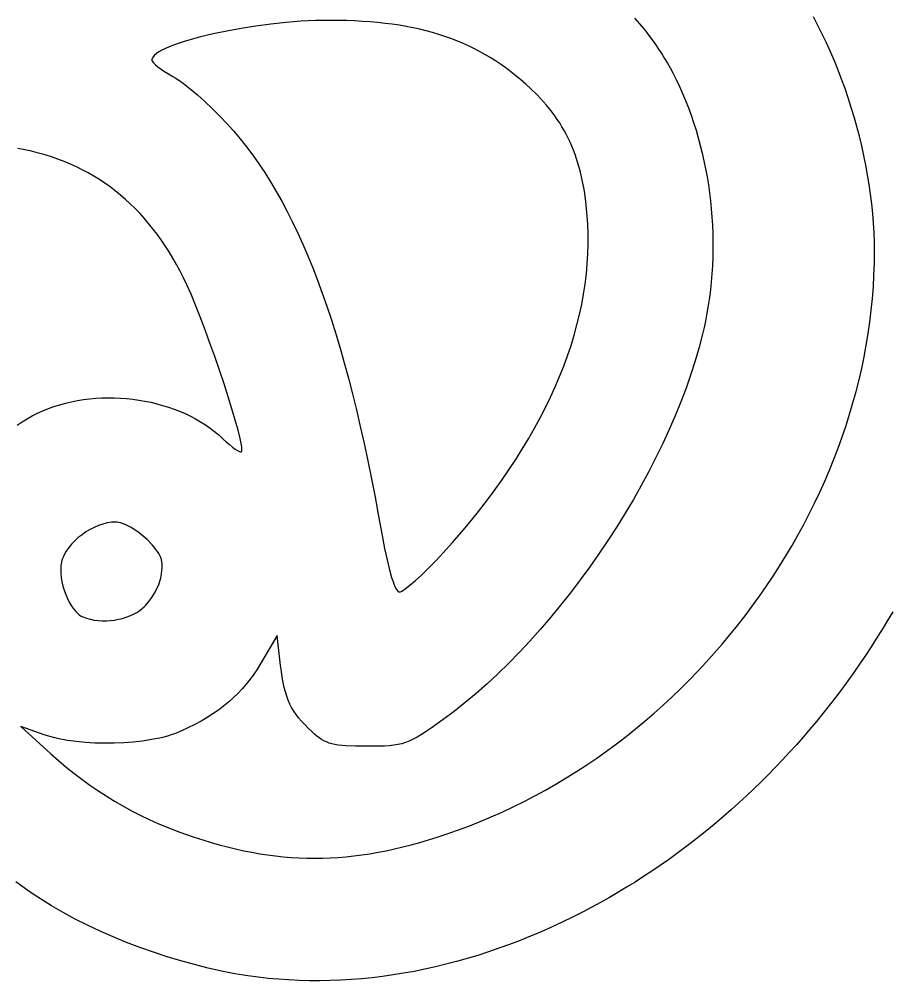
# Model space of a CAD drawing. Extents: x 27 to 7227, y -6929 to 395.
# Drawn here: x 966 to 2152, y -5339 to -4029 of the extents above; entities that cross this region are included whole.
import ezdxf

# ---------------------------------------------------------------- set-up
doc = ezdxf.new("R2010")
doc.units = 0

msp = doc.modelspace()

# ---------------------------------------------------------------- linework, layer by layer
at = {"layer": 'Layer 1'}
for p, q in [((1329.264201, -4033.841907), (1308.724328, -4036.03344)), ((1339.484727, -4032.963206), (1329.264201, -4033.841907)), ((1349.627354, -4032.239873), (1339.484727, -4032.963206)), ((1359.658363, -4031.679902), (1349.627354, -4032.239873)), ((1369.544036, -4031.291287), (1359.658363, -4031.679902)), ((1379.250655, -4031.082022), (1369.544036, -4031.291287)), ((1388.7445, -4031.0601), (1379.250655, -4031.082022)), ((1400.293818, -4031.139528), (1388.7445, -4031.0601)), ((1411.580359, -4031.379265), (1400.293818, -4031.139528)), ((1422.6111, -4031.781492), (1411.580359, -4031.379265)), ((1433.393018, -4032.348389), (1422.6111, -4031.781492)), ((1443.933089, -4033.082136), (1433.393018, -4032.348389)), ((1454.238288, -4033.984913), (1443.933089, -4033.082136)), ((1464.315594, -4035.058899), (1454.238288, -4033.984913)), ((1804.018295, -4027.834563), (1814.082887, -4039.51099)), ((2053.882319, -4037.993266), (2047.784568, -4026.395427)), ((1248.741884, -4045.505536), (1230.192625, -4049.415569)), ((1268.19342, -4041.929204), (1248.741884, -4045.505536)), ((1288.277485, -4038.750522), (1268.19342, -4041.929204)), ((1308.724328, -4036.03344), (1288.277485, -4038.750522)), ((1474.171981, -4036.306277), (1464.315594, -4035.058899)), ((1483.814427, -4037.729224), (1474.171981, -4036.306277)), ((1493.249908, -4039.329922), (1483.814427, -4037.729224)), ((1502.4854, -4041.110551), (1493.249908, -4039.329922)), ((1511.527879, -4043.073291), (1502.4854, -4041.110551)), ((1520.384322, -4045.220322), (1511.527879, -4043.073291)), ((1529.061706, -4047.553824), (1520.384322, -4045.220322)), ((1537.567006, -4050.075978), (1529.061706, -4047.553824)), ((1814.082887, -4039.51099), (1818.921115, -4045.469281)), ((1818.921115, -4045.469281), (1823.627155, -4051.506146)), ((2059.782407, -4049.785274), (2053.882319, -4037.993266)), ((1189.537175, -4060.230921), (1182.656011, -4062.508374)), ((1196.879939, -4057.980937), (1189.537175, -4060.230921)), ((1212.815394, -4053.595352), (1196.879939, -4057.980937)), ((1230.192625, -4049.415569), (1212.815394, -4053.595352)), ((1545.9072, -4052.788962), (1537.567006, -4050.075978)), ((1554.089263, -4055.694959), (1545.9072, -4052.788962)), ((1562.120172, -4058.796147), (1554.089263, -4055.694959)), ((1570.006904, -4062.094707), (1562.120172, -4058.796147)), ((1823.627155, -4051.506146), (1828.1989, -4057.620478)), ((1828.1989, -4057.620478), (1832.634241, -4063.811167)), ((2065.480471, -4061.759098), (2059.782407, -4049.785274)), ((1156.354351, -4074.027899), (1152.950881, -4076.3023)), ((1160.421733, -4071.733005), (1156.354351, -4074.027899)), ((1165.119309, -4069.425612), (1160.421733, -4071.733005)), ((1170.413359, -4067.113713), (1165.119309, -4069.425612)), ((1176.270167, -4064.805303), (1170.413359, -4067.113713)), ((1182.656011, -4062.508374), (1176.270167, -4064.805303)), ((1577.756434, -4065.59282), (1570.006904, -4062.094707)), ((1585.375739, -4069.292664), (1577.756434, -4065.59282)), ((1592.871795, -4073.196421), (1585.375739, -4069.292664)), ((1600.25158, -4077.30627), (1592.871795, -4073.196421)), ((1832.634241, -4063.811167), (1836.931072, -4070.077105)), ((1836.931072, -4070.077105), (1841.087284, -4076.417184)), ((2070.972152, -4073.902384), (2065.480471, -4061.759098)), ((2076.25309, -4086.202779), (2070.972152, -4073.902384)), ((1146.753861, -4083.985912), (1146.6505, -4085.0351)), ((1146.6505, -4085.0351), (1146.797003, -4085.842803)), ((1147.061133, -4082.922608), (1146.753861, -4083.985912)), ((1146.797003, -4085.842803), (1147.227209, -4086.77143)), ((1147.568102, -4081.846187), (1147.061133, -4082.922608)), ((1147.227209, -4086.77143), (1148.882922, -4088.954248)), ((1148.270553, -4080.757648), (1147.568102, -4081.846187)), ((1150.245042, -4078.548214), (1148.270553, -4080.757648)), ((1152.950881, -4076.3023), (1150.245042, -4078.548214)), ((1607.522069, -4081.624392), (1600.25158, -4077.30627)), ((1614.690238, -4086.152967), (1607.522069, -4081.624392)), ((1621.763065, -4090.894175), (1614.690238, -4086.152967)), ((1841.087284, -4076.417184), (1845.10077, -4082.830297)), ((1845.10077, -4082.830297), (1848.969423, -4089.315334)), ((2081.318924, -4098.647929), (2076.25309, -4086.202779)), ((1148.882922, -4088.954248), (1151.506018, -4091.509137)), ((1151.506018, -4091.509137), (1154.984875, -4094.361681)), ((1154.984875, -4094.361681), (1159.207873, -4097.437466)), ((1159.207873, -4097.437466), (1164.063391, -4100.662074)), ((1628.747525, -4095.850195), (1621.763065, -4090.894175)), ((1635.650595, -4101.023209), (1628.747525, -4095.850195)), ((1848.969423, -4089.315334), (1852.691136, -4095.871188)), ((1852.691136, -4095.871188), (1856.2638, -4102.49675)), ((2086.165293, -4111.225481), (2081.318924, -4098.647929)), ((1164.063391, -4100.662074), (1169.439807, -4103.961091)), ((1169.439807, -4103.961091), (1175.2255, -4107.2601)), ((1175.2255, -4107.2601), (1178.400306, -4109.124521)), ((1178.400306, -4109.124521), (1181.94602, -4111.422634)), ((1181.94602, -4111.422634), (1189.996691, -4117.19437)), ((1642.479251, -4106.415396), (1635.650595, -4101.023209)), ((1649.240469, -4112.028937), (1642.479251, -4106.415396)), ((1655.941227, -4117.866012), (1649.240469, -4112.028937)), ((1856.2638, -4102.49675), (1860.926137, -4111.669083)), ((1860.926137, -4111.669083), (1865.387468, -4121.022947)), ((2090.787839, -4123.923081), (2086.165293, -4111.225481)), ((1189.996691, -4117.19437), (1199.070554, -4124.324159)), ((1199.070554, -4124.324159), (1208.86065, -4132.560856)), ((1662.5885, -4123.9288), (1655.941227, -4117.866012)), ((1671.78135, -4132.920887), (1662.5885, -4123.9288)), ((1865.387468, -4121.022947), (1869.646778, -4130.549186)), ((2095.1822, -4136.728375), (2090.787839, -4123.923081)), ((1208.86065, -4132.560856), (1219.060021, -4141.653315)), ((1680.320751, -4142.064127), (1671.78135, -4132.920887)), ((1869.646778, -4130.549186), (1873.703048, -4140.238642)), ((2099.344017, -4149.62901), (2095.1822, -4136.728375)), ((1219.060021, -4141.653315), (1229.361709, -4151.35039)), ((1229.361709, -4151.35039), (1239.458755, -4161.400933)), ((1684.350495, -4146.704784), (1680.320751, -4142.064127)), ((1688.222982, -4151.398054), (1684.350495, -4146.704784)), ((1691.940245, -4156.148878), (1688.222982, -4151.398054)), ((1873.703048, -4140.238642), (1877.55526, -4150.082158)), ((1877.55526, -4150.082158), (1881.202398, -4160.070579)), ((2103.268929, -4162.612632), (2099.344017, -4149.62901)), ((1239.458755, -4161.400933), (1249.0442, -4171.5538)), ((1695.50432, -4160.962198), (1691.940245, -4156.148878)), ((1698.917242, -4165.842957), (1695.50432, -4160.962198)), ((1702.181045, -4170.796094), (1698.917242, -4165.842957)), ((1881.202398, -4160.070579), (1884.643444, -4170.194748)), ((2106.952576, -4175.666888), (2103.268929, -4162.612632)), ((1249.0442, -4171.5538), (1258.097761, -4181.712938)), ((1705.297763, -4175.826553), (1702.181045, -4170.796094)), ((1708.269433, -4180.939274), (1705.297763, -4175.826553)), ((1884.643444, -4170.194748), (1887.877381, -4180.445508)), ((2110.390598, -4188.779424), (2106.952576, -4175.666888)), ((1258.097761, -4181.712938), (1266.955111, -4192.253588)), ((1711.098087, -4186.139198), (1708.269433, -4180.939274)), ((1713.785763, -4191.431269), (1711.098087, -4186.139198)), ((1716.334493, -4196.820426), (1713.785763, -4191.431269)), ((1887.877381, -4180.445508), (1890.903191, -4190.813702)), ((1890.903191, -4190.813702), (1893.719857, -4201.290173)), ((2113.578634, -4201.937886), (2110.390598, -4188.779424)), ((1266.955111, -4192.253588), (1275.620032, -4203.185197)), ((1275.620032, -4203.185197), (1284.0963, -4214.517212)), ((1718.746312, -4202.311612), (1716.334493, -4196.820426)), ((1721.023257, -4207.909769), (1718.746312, -4202.311612)), ((1893.719857, -4201.290173), (1896.326361, -4211.865766)), ((2116.512326, -4215.129922), (2113.578634, -4201.937886)), ((973.6135, -4207.27305), (964.089788, -4205.379662)), ((982.980559, -4209.39625), (973.6135, -4207.27305)), ((992.180907, -4211.747927), (982.980559, -4209.39625)), ((1001.215271, -4214.32866), (992.180907, -4211.747927)), ((1010.084379, -4217.139032), (1001.215271, -4214.32866)), ((1018.788957, -4220.179625), (1010.084379, -4217.139032)), ((1284.0963, -4214.517212), (1292.387697, -4226.259081)), ((1723.16736, -4213.619837), (1721.023257, -4207.909769)), ((1725.180658, -4219.446758), (1723.16736, -4213.619837)), ((1896.326361, -4211.865766), (1898.721687, -4222.531323)), ((2119.187311, -4228.343176), (2116.512326, -4215.129922)), ((1027.329732, -4223.451018), (1018.788957, -4220.179625)), ((1035.707431, -4226.953794), (1027.329732, -4223.451018)), ((1043.922781, -4230.688534), (1035.707431, -4226.953794)), ((1051.976509, -4234.65582), (1043.922781, -4230.688534)), ((1292.387697, -4226.259081), (1300.497999, -4238.420251)), ((1727.065185, -4225.395475), (1725.180658, -4219.446758)), ((1728.822975, -4231.470928), (1727.065185, -4225.395475)), ((1898.721687, -4222.531323), (1900.904816, -4233.277688)), ((2121.599231, -4241.565297), (2119.187311, -4228.343176)), ((1059.869342, -4238.856232), (1051.976509, -4234.65582)), ((1067.602007, -4243.290353), (1059.869342, -4238.856232)), ((1075.17523, -4247.958763), (1067.602007, -4243.290353)), ((1300.497999, -4238.420251), (1308.430988, -4251.01017)), ((1730.456063, -4237.678058), (1728.822975, -4231.470928)), ((1733.356273, -4250.50712), (1730.456063, -4237.678058)), ((1900.904816, -4233.277688), (1902.874731, -4244.095704)), ((1902.874731, -4244.095704), (1904.630415, -4254.976214)), ((2123.743725, -4254.78393), (2121.599231, -4241.565297)), ((1082.58974, -4252.862044), (1075.17523, -4247.958763)), ((1089.846261, -4258.000777), (1082.58974, -4252.862044)), ((1308.430988, -4251.01017), (1316.190441, -4264.038284)), ((1735.782094, -4263.922193), (1733.356273, -4250.50712)), ((1904.630415, -4254.976214), (1906.17085, -4265.910062)), ((2125.616433, -4267.986721), (2123.743725, -4254.78393)), ((1096.945522, -4263.375543), (1089.846261, -4258.000777)), ((1103.88825, -4268.986925), (1096.945522, -4263.375543)), ((1110.675171, -4274.835503), (1103.88825, -4268.986925)), ((1316.190441, -4264.038284), (1323.780137, -4277.514042)), ((1737.749804, -4277.962809), (1735.782094, -4263.922193)), ((1906.17085, -4265.910062), (1907.495019, -4276.888092)), ((2127.212994, -4281.161317), (2125.616433, -4267.986721)), ((1117.307012, -4280.921858), (1110.675171, -4274.835503)), ((1123.784501, -4287.246573), (1117.307012, -4280.921858)), ((1323.780137, -4277.514042), (1331.203856, -4291.44689)), ((1739.27568, -4292.6685), (1737.749804, -4277.962809)), ((1907.495019, -4276.888092), (1908.601905, -4287.901146)), ((2128.529049, -4294.295365), (2127.212994, -4281.161317)), ((1130.108363, -4293.810228), (1123.784501, -4287.246573)), ((1136.279327, -4300.613404), (1130.108363, -4293.810228)), ((1331.203856, -4291.44689), (1338.465378, -4305.846275)), ((1740.376, -4308.0788), (1739.27568, -4292.6685)), ((1908.601905, -4287.901146), (1909.49049, -4298.940067)), ((2129.560237, -4307.376511), (2128.529049, -4294.295365)), ((1142.298119, -4307.656684), (1136.279327, -4300.613404)), ((1148.165465, -4314.940648), (1142.298119, -4307.656684)), ((1338.465378, -4305.846275), (1345.568479, -4320.721646)), ((1740.897097, -4321.649697), (1740.376, -4308.0788)), ((1909.49049, -4298.940067), (1910.159757, -4309.9957)), ((1910.159757, -4309.9957), (1910.608688, -4321.058888)), ((2130.302199, -4320.392401), (2129.560237, -4307.376511)), ((1153.882094, -4322.465878), (1148.165465, -4314.940648)), ((1159.448731, -4330.232955), (1153.882094, -4322.465878)), ((1345.568479, -4320.721646), (1352.516941, -4336.082449)), ((1740.973168, -4335.273928), (1740.897097, -4321.649697)), ((1910.608688, -4321.058888), (1910.836266, -4332.120473)), ((2130.750573, -4333.330682), (2130.302199, -4320.392401)), ((1164.866104, -4338.242461), (1159.448731, -4330.232955)), ((1352.516941, -4336.082449), (1359.314541, -4351.938131)), ((1740.605667, -4348.949023), (1740.973168, -4335.273928)), ((1910.836266, -4332.120473), (1910.841474, -4343.1713)), ((2130.901, -4346.179), (2130.750573, -4333.330682)), ((1170.13494, -4346.494976), (1164.866104, -4338.242461)), ((1175.255965, -4354.991083), (1170.13494, -4346.494976)), ((1739.796047, -4362.672511), (1740.605667, -4348.949023)), ((1910.841474, -4343.1713), (1910.623294, -4354.202211)), ((2130.754572, -4362.17655), (2130.901, -4346.179)), ((1180.229907, -4363.731363), (1175.255965, -4354.991083)), ((1359.314541, -4351.938131), (1365.96506, -4368.298141)), ((1910.623294, -4354.202211), (1910.180708, -4365.20405)), ((2130.243432, -4378.167725), (2130.754572, -4362.17655)), ((1185.057492, -4372.716396), (1180.229907, -4363.731363)), ((1189.739447, -4381.946765), (1185.057492, -4372.716396)), ((1365.96506, -4368.298141), (1372.472275, -4385.171925)), ((1738.545761, -4376.441922), (1739.796047, -4362.672511)), ((1910.180708, -4365.20405), (1909.5127, -4376.167661)), ((1194.2765, -4391.42305), (1189.739447, -4381.946765)), ((1372.472275, -4385.171925), (1378.839966, -4402.568931)), ((1736.856262, -4390.254785), (1738.545761, -4376.441922)), ((1908.618252, -4387.083886), (1907.496346, -4397.943569)), ((1909.5127, -4376.167661), (1908.618252, -4387.083886)), ((2129.371448, -4394.147309), (2130.243432, -4378.167725)), ((1200.024009, -4404.236368), (1194.2765, -4391.42305)), ((1734.729003, -4404.108631), (1736.856262, -4390.254785)), ((1907.496346, -4397.943569), (1906.145965, -4408.737554)), ((2128.142491, -4410.11009), (2129.371448, -4394.147309)), ((1206.174984, -4418.920503), (1200.024009, -4404.236368)), ((1378.839966, -4402.568931), (1385.071913, -4420.498605)), ((1732.165438, -4418.000987), (1734.729003, -4404.108631)), ((1906.145965, -4408.737554), (1904.566092, -4419.456683)), ((2126.560431, -4426.050853), (2128.142491, -4410.11009)), ((1212.61199, -4435.113849), (1206.174984, -4418.920503)), ((1385.071913, -4420.498605), (1391.171893, -4438.970396)), ((1729.167019, -4431.929385), (1732.165438, -4418.000987)), ((1904.566092, -4419.456683), (1902.75571, -4430.091801)), ((2124.629136, -4441.964384), (2126.560431, -4426.050853)), ((1219.217592, -4452.4548), (1212.61199, -4435.113849)), ((1391.171893, -4438.970396), (1397.143686, -4457.993751)), ((1725.735199, -4445.891354), (1729.167019, -4431.929385)), ((1900.7138, -4440.63375), (1898.83995, -4449.488944)), ((1902.75571, -4430.091801), (1900.7138, -4440.63375)), ((1225.874355, -4470.581751), (1219.217592, -4452.4548)), ((1721.871433, -4459.884422), (1725.735199, -4445.891354)), ((1898.83995, -4449.488944), (1896.792092, -4458.41568)), ((2122.352476, -4457.845468), (2124.629136, -4441.964384)), ((1397.143686, -4457.993751), (1402.991072, -4477.578117)), ((1717.577172, -4473.90612), (1721.871433, -4459.884422)), ((1896.792092, -4458.41568), (1892.185251, -4476.467648)), ((2119.734322, -4473.688893), (2122.352476, -4457.845468)), ((1232.464845, -4489.133097), (1225.874355, -4470.581751)), ((1402.991072, -4477.578117), (1408.717829, -4497.732941)), ((1712.85387, -4487.953978), (1717.577172, -4473.90612)), ((1892.185251, -4476.467648), (1886.915078, -4494.757388)), ((2116.778543, -4489.489443), (2119.734322, -4473.688893)), ((1238.871625, -4507.747232), (1232.464845, -4489.133097)), ((1707.70298, -4502.025524), (1712.85387, -4487.953978)), ((2113.489009, -4505.241904), (2116.778543, -4489.489443)), ((1408.717829, -4497.732941), (1414.327736, -4518.467671)), ((1702.125956, -4516.118288), (1707.70298, -4502.025524)), ((1886.915078, -4494.757388), (1881.003374, -4513.252635)), ((2109.869588, -4520.941063), (2113.489009, -4505.241904)), ((1244.977263, -4526.06255), (1238.871625, -4507.747232)), ((1414.327736, -4518.467671), (1419.824572, -4539.791753)), ((1696.12425, -4530.2298), (1702.125956, -4516.118288)), ((1881.003374, -4513.252635), (1874.471941, -4531.921124)), ((1250.664321, -4543.717446), (1244.977263, -4526.06255)), ((1689.699315, -4544.357589), (1696.12425, -4530.2298)), ((1874.471941, -4531.921124), (1867.342578, -4550.73059)), ((2105.924152, -4536.581706), (2109.869588, -4520.941063)), ((1061.881234, -4546.613056), (1070.225421, -4545.864482)), ((1070.225421, -4545.864482), (1078.607543, -4545.393944)), ((1078.607543, -4545.393944), (1087.01321, -4545.199261)), ((1087.01321, -4545.199261), (1095.428033, -4545.278253)), ((1095.428033, -4545.278253), (1103.837625, -4545.628741)), ((1103.837625, -4545.628741), (1112.227597, -4546.248544)), ((1255.815366, -4560.350316), (1250.664321, -4543.717446)), ((1419.824572, -4539.791753), (1425.212116, -4561.714636)), ((1682.852605, -4558.499186), (1689.699315, -4544.357589)), ((2101.65657, -4552.158618), (2105.924152, -4536.581706)), ((1005.742724, -4559.821206), (1013.418491, -4557.065338)), ((1013.418491, -4557.065338), (1021.232912, -4554.602767)), ((1021.232912, -4554.602767), (1029.1716, -4552.431312)), ((1029.1716, -4552.431312), (1037.220164, -4550.548794)), ((1037.220164, -4550.548794), (1045.364217, -4548.953032)), ((1045.364217, -4548.953032), (1053.58937, -4547.641846)), ((1053.58937, -4547.641846), (1061.881234, -4546.613056)), ((1112.227597, -4546.248544), (1120.58356, -4547.135482)), ((1120.58356, -4547.135482), (1128.891125, -4548.287375)), ((1128.891125, -4548.287375), (1137.135904, -4549.702043)), ((1137.135904, -4549.702043), (1145.303509, -4551.377305)), ((1145.303509, -4551.377305), (1153.37955, -4553.310982)), ((1153.37955, -4553.310982), (1161.349639, -4555.500894)), ((1161.349639, -4555.500894), (1169.199387, -4557.944859)), ((1169.199387, -4557.944859), (1176.914406, -4560.640699)), ((1675.585573, -4572.652118), (1682.852605, -4558.499186)), ((1867.342578, -4550.73059), (1859.637087, -4569.648767)), ((2097.07071, -4567.666585), (2101.65657, -4552.158618)), ((976.876533, -4573.764505), (983.867529, -4569.853645)), ((983.867529, -4569.853645), (990.984392, -4566.219505)), ((990.984392, -4566.219505), (998.22, -4562.87255)), ((998.22, -4562.87255), (1005.742724, -4559.821206)), ((1176.914406, -4560.640699), (1184.480308, -4563.586233)), ((1184.480308, -4563.586233), (1191.882703, -4566.779281)), ((1191.882703, -4566.779281), (1199.107203, -4570.217663)), ((1199.107203, -4570.217663), (1206.13942, -4573.899198)), ((1260.312963, -4575.599552), (1255.815366, -4560.350316)), ((1425.212116, -4561.714636), (1430.494148, -4584.245767)), ((1859.637087, -4569.648767), (1851.377269, -4588.643391)), ((2092.170444, -4583.100393), (2097.07071, -4567.666585)), ((963.300624, -4582.37453), (970.018524, -4577.941622)), ((970.018524, -4577.941622), (976.876533, -4573.764505)), ((1206.13942, -4573.899198), (1212.964964, -4577.821707)), ((1212.964964, -4577.821707), (1219.569447, -4581.983009)), ((1219.569447, -4581.983009), (1225.938481, -4586.380925)), ((1264.039677, -4589.10355), (1260.312963, -4575.599552)), ((1430.494148, -4584.245767), (1435.674447, -4607.394592)), ((1667.899672, -4586.813917), (1675.585573, -4572.652118)), ((2086.959641, -4598.454828), (2092.170444, -4583.100393)), ((1225.938481, -4586.380925), (1232.057677, -4591.013274)), ((1232.057677, -4591.013274), (1237.912646, -4595.877875)), ((1237.912646, -4595.877875), (1243.489, -4600.97255)), ((1266.878072, -4600.500704), (1264.039677, -4589.10355)), ((1659.796354, -4600.982111), (1667.899672, -4586.813917)), ((1851.377269, -4588.643391), (1842.584924, -4607.682195)), ((1243.489, -4600.97255), (1247.933676, -4605.238944)), ((1247.933676, -4605.238944), (1252.257436, -4609.058864)), ((1252.257436, -4609.058864), (1256.339356, -4612.357893)), ((1268.710714, -4609.429409), (1266.878072, -4600.500704)), ((1269.21318, -4612.855092), (1268.710714, -4609.429409)), ((1435.674447, -4607.394592), (1440.75679, -4631.17056)), ((1651.277074, -4615.154231), (1659.796354, -4600.982111)), ((1842.584924, -4607.682195), (1833.281854, -4626.732916)), ((2081.44217, -4613.724676), (2086.959641, -4598.454828)), ((1256.339356, -4612.357893), (1260.058513, -4615.061612)), ((1260.058513, -4615.061612), (1263.293979, -4617.095606)), ((1263.293979, -4617.095606), (1265.924833, -4618.385455)), ((1265.924833, -4618.385455), (1266.97574, -4618.72807)), ((1266.97574, -4618.72807), (1267.830148, -4618.856742)), ((1267.830148, -4618.856742), (1268.47294, -4618.76217)), ((1268.47294, -4618.76217), (1268.889, -4618.43505)), ((1268.889, -4618.43505), (1269.144523, -4618.027296)), ((1269.144523, -4618.027296), (1269.317002, -4617.403113)), ((1269.420169, -4615.52806), (1269.21318, -4612.855092)), ((1269.317002, -4617.403113), (1269.420169, -4615.52806)), ((1642.343284, -4629.327805), (1651.277074, -4615.154231)), ((2075.621901, -4628.904723), (2081.44217, -4613.724676)), ((1440.75679, -4631.17056), (1445.744958, -4655.583117)), ((1632.996438, -4643.500362), (1642.343284, -4629.327805)), ((1833.281854, -4626.732916), (1823.48986, -4645.763288)), ((2069.502703, -4643.989755), (2075.621901, -4628.904723)), ((1623.237987, -4657.669434), (1632.996438, -4643.500362)), ((1823.48986, -4645.763288), (1813.230741, -4664.741045)), ((2063.088448, -4658.974558), (2069.502703, -4643.989755)), ((1445.744958, -4655.583117), (1450.64273, -4680.641711)), ((1613.069387, -4671.832549), (1623.237987, -4657.669434)), ((2056.383003, -4673.853917), (2063.088448, -4658.974558)), ((1602.492089, -4685.987237), (1613.069387, -4671.832549)), ((1813.230741, -4664.741045), (1802.5263, -4683.633922)), ((2049.390239, -4688.622619), (2056.383003, -4673.853917)), ((1450.64273, -4680.641711), (1455.453884, -4706.35579)), ((1591.507547, -4700.131027), (1602.492089, -4685.987237)), ((1802.5263, -4683.633922), (1791.398338, -4702.409655)), ((2042.114026, -4703.275449), (2049.390239, -4688.622619)), ((1580.117214, -4714.261448), (1591.507547, -4700.131027)), ((1791.398338, -4702.409655), (1779.868654, -4721.035978)), ((1085.867111, -4715.725533), (1079.969795, -4717.220789)), ((1091.708617, -4714.797685), (1085.867111, -4715.725533)), ((1094.590999, -4714.559618), (1091.708617, -4714.797685)), ((1097.4385, -4714.4791), (1094.590999, -4714.559618)), ((1099.472106, -4714.606999), (1097.4385, -4714.4791)), ((1101.68942, -4714.981395), (1099.472106, -4714.606999)), ((1104.069513, -4715.588335), (1101.68942, -4714.981395)), ((1106.591458, -4716.413866), (1104.069513, -4715.588335)), ((1455.453884, -4706.35579), (1460.1822, -4732.7348)), ((1568.322543, -4728.376031), (1580.117214, -4714.261448)), ((2034.558232, -4717.807193), (2042.114026, -4703.275449)), ((1056.938635, -4728.038717), (1051.599425, -4731.743137)), ((1062.501087, -4724.692414), (1056.938635, -4728.038717)), ((1068.230972, -4721.746087), (1062.501087, -4724.692414)), ((1074.072478, -4719.241592), (1068.230972, -4721.746087)), ((1079.969795, -4717.220789), (1074.072478, -4719.241592)), ((1111.977183, -4718.664891), (1106.591458, -4716.413866)), ((1117.679163, -4721.62285), (1111.977183, -4718.664891)), ((1123.529966, -4725.176121), (1117.679163, -4721.62285)), ((1129.362161, -4729.213084), (1123.529966, -4725.176121)), ((1135.008316, -4733.622118), (1129.362161, -4729.213084)), ((1556.124987, -4742.472305), (1568.322543, -4728.376031)), ((1779.868654, -4721.035978), (1767.95905, -4739.480625)), ((2026.726729, -4732.212638), (2034.558232, -4717.807193)), ((1041.813979, -4740.0589), (1037.479363, -4744.586526)), ((1046.539269, -4735.763818), (1041.813979, -4740.0589)), ((1051.599425, -4731.743137), (1046.539269, -4735.763818)), ((1140.301, -4738.2916), (1135.008316, -4733.622118)), ((1146.979662, -4745.48651), (1140.301, -4738.2916)), ((1460.1822, -4732.7348), (1463.679661, -4750.628284)), ((1767.95905, -4739.480625), (1755.691327, -4757.711332)), ((2018.623385, -4746.486569), (2026.726729, -4732.212638)), ((1030.205403, -4754.171981), (1027.377679, -4759.146093)), ((1033.591234, -4749.304839), (1030.205403, -4754.171981)), ((1037.479363, -4744.586526), (1033.591234, -4749.304839)), ((1149.767864, -4748.733404), (1146.979662, -4745.48651)), ((1152.20725, -4751.797752), (1149.767864, -4748.733404)), ((1154.311773, -4754.717921), (1152.20725, -4751.797752)), ((1156.095385, -4757.532283), (1154.311773, -4754.717921)), ((1463.679661, -4750.628284), (1467.028294, -4766.196331)), ((1543.526, -4756.5478), (1556.124987, -4742.472305)), ((2010.252071, -4760.623772), (2018.623385, -4746.486569)), ((1024.304633, -4766.716269), (1023.6198, -4769.2478)), ((1025.163875, -4764.185319), (1024.304633, -4766.716269)), ((1026.190549, -4761.660183), (1025.163875, -4764.185319)), ((1027.377679, -4759.146093), (1026.190549, -4761.660183)), ((1157.572039, -4760.279207), (1156.095385, -4757.532283)), ((1158.755688, -4762.997062), (1157.572039, -4760.279207)), ((1159.660283, -4765.724219), (1158.755688, -4762.997062)), ((1160.299779, -4768.499046), (1159.660283, -4765.724219)), ((1160.688128, -4771.359914), (1160.299779, -4768.499046)), ((1467.028294, -4766.196331), (1470.228098, -4779.420338)), ((1523.620146, -4777.246841), (1533.447448, -4767.264492)), ((1533.447448, -4767.264492), (1543.5259, -4756.5473)), ((1543.5259, -4756.5473), (1543.526, -4756.5478)), ((1755.691327, -4757.711332), (1743.087286, -4775.695833)), ((2001.616655, -4774.619033), (2010.252071, -4760.623772)), ((1022.833414, -4774.062244), (1022.537695, -4779.225502)), ((1022.537695, -4779.225502), (1022.702414, -4784.65851)), ((1023.6198, -4769.2478), (1022.833414, -4774.062244)), ((1159.351, -4788.2978), (1160.485814, -4780.842458)), ((1160.485814, -4780.842458), (1160.767193, -4777.49325)), ((1160.839281, -4774.345192), (1160.688128, -4771.359914)), ((1160.767193, -4777.49325), (1160.839281, -4774.345192)), ((1470.228098, -4779.420338), (1473.279075, -4790.2817)), ((1514.295142, -4786.280407), (1523.620146, -4777.246841)), ((1743.087286, -4775.695833), (1730.168727, -4793.401864)), ((1992.721008, -4788.467138), (2001.616655, -4774.619033)), ((1022.702414, -4784.65851), (1023.297338, -4790.282203)), ((1023.297338, -4790.282203), (1024.292238, -4796.017516)), ((1156.051948, -4799.695553), (1158.06424, -4793.8525)), ((1158.06424, -4793.8525), (1158.804125, -4791.029222)), ((1158.804125, -4791.029222), (1159.351, -4788.2978)), ((1473.279075, -4790.2817), (1474.748753, -4794.820575)), ((1498.15661, -4800.645431), (1505.723581, -4794.15125)), ((1505.723581, -4794.15125), (1514.295142, -4786.280407)), ((1730.168727, -4793.401864), (1716.957452, -4810.797158)), ((1983.568999, -4802.162873), (1992.721008, -4788.467138)), ((1024.292238, -4796.017516), (1025.656882, -4801.785384)), ((1025.656882, -4801.785384), (1027.36104, -4807.506742)), ((1027.36104, -4807.506742), (1029.374481, -4813.102525)), ((1150.222837, -4811.6142), (1153.407142, -4805.66883)), ((1153.407142, -4805.66883), (1156.051948, -4799.695553)), ((1474.748753, -4794.820575), (1476.181223, -4798.761812)), ((1476.181223, -4798.761812), (1477.576487, -4802.103085)), ((1477.576487, -4802.103085), (1478.934544, -4804.842069)), ((1478.934544, -4804.842069), (1480.255393, -4806.976438)), ((1480.255393, -4806.976438), (1481.539036, -4808.503866)), ((1487.041024, -4808.648046), (1489.239143, -4807.337467)), ((1489.239143, -4807.337467), (1491.845376, -4805.549009)), ((1491.845376, -4805.549009), (1498.15661, -4800.645431)), ((1974.164498, -4815.701023), (1983.568999, -4802.162873)), ((1029.374481, -4813.102525), (1031.666974, -4818.493668)), ((1031.666974, -4818.493668), (1034.208289, -4823.601107)), ((1142.607808, -4822.788697), (1146.592054, -4817.373532)), ((1146.592054, -4817.373532), (1150.222837, -4811.6142)), ((1481.539036, -4808.503866), (1482.785471, -4809.422029)), ((1482.785471, -4809.422029), (1483.9947, -4809.7286)), ((1483.9947, -4809.7286), (1485.282412, -4809.454004)), ((1485.282412, -4809.454004), (1487.041024, -4808.648046)), ((1716.957452, -4810.797158), (1703.475262, -4827.849451)), ((1964.511375, -4829.076375), (1974.164498, -4815.701023)), ((1034.208289, -4823.601107), (1036.968194, -4828.345775)), ((1036.968194, -4828.345775), (1039.916459, -4832.648609)), ((1039.916459, -4832.648609), (1043.022852, -4836.430544)), ((1130.181463, -4834.948095), (1133.951, -4831.9541)), ((1133.951, -4831.954), (1136.172173, -4829.920218)), ((1133.951, -4831.9541), (1133.951, -4831.954)), ((1136.172173, -4829.920218), (1138.363117, -4827.701563)), ((1138.363117, -4827.701563), (1142.607808, -4822.788697)), ((1703.475262, -4827.849451), (1689.743957, -4844.526478)), ((1954.613499, -4842.283715), (1964.511375, -4829.076375)), ((1043.022852, -4836.430544), (1046.257144, -4839.612514)), ((1046.257144, -4839.612514), (1047.912805, -4840.953804)), ((1047.912805, -4840.953804), (1049.589104, -4842.115454)), ((1049.589104, -4842.115454), (1051.282262, -4843.08758)), ((1051.282262, -4843.08758), (1052.9885, -4843.8603)), ((1052.9885, -4843.8603), (1057.874248, -4845.610201)), ((1057.874248, -4845.610201), (1062.978588, -4846.995007)), ((1062.978588, -4846.995007), (1068.259661, -4848.021693)), ((1095.851, -4848.027512), (1101.313457, -4847.051991)), ((1101.313457, -4847.051991), (1106.659643, -4845.767186)), ((1106.659643, -4845.767186), (1111.847698, -4844.180074)), ((1111.847698, -4844.180074), (1116.835766, -4842.297633)), ((1116.835766, -4842.297633), (1121.581988, -4840.126838)), ((1121.581988, -4840.126838), (1126.044506, -4837.674667)), ((1126.044506, -4837.674667), (1130.181463, -4834.948095)), ((1689.743957, -4844.526478), (1675.785338, -4860.795973)), ((1944.47474, -4855.317828), (1954.613499, -4842.283715)), ((2155.724306, -4836.747679), (2148.58865, -4848.865364)), ((1068.259661, -4848.021693), (1073.675609, -4848.697236)), ((1073.675609, -4848.697236), (1079.184575, -4849.028613)), ((1079.184575, -4849.028613), (1084.744701, -4849.0228)), ((1084.744701, -4849.0228), (1090.314129, -4848.686775)), ((1090.314129, -4848.686775), (1095.851, -4848.027512)), ((1934.098968, -4868.1735), (1944.47474, -4855.317828)), ((2148.58865, -4848.865364), (2141.303694, -4860.886725)), ((1317.3073, -4869.25875), (1295.0823, -4906.56495)), ((1322.0698, -4909.73995), (1317.3073, -4869.25875)), ((1675.785338, -4860.795973), (1661.621206, -4876.625672)), ((1923.490052, -4880.845518), (1934.098968, -4868.1735)), ((2133.871054, -4872.809709), (2126.292347, -4884.632262)), ((2141.303694, -4860.886725), (2133.871054, -4872.809709)), ((1661.621206, -4876.625672), (1647.273363, -4891.983308)), ((1912.651862, -4893.328667), (1923.490052, -4880.845518)), ((2126.292347, -4884.632262), (2118.56919, -4896.352333)), ((1647.273363, -4891.983308), (1632.763608, -4906.836617)), ((1901.588268, -4905.617733), (1912.651862, -4893.328667)), ((2118.56919, -4896.352333), (2110.703201, -4907.967868)), ((1295.0823, -4906.56495), (1290.38161, -4914.279022)), ((1323.144144, -4918.177234), (1322.0698, -4909.73995)), ((1632.763608, -4906.836617), (1618.113743, -4921.153334)), ((1890.303139, -4917.707502), (1901.588268, -4905.617733)), ((2110.703201, -4907.967868), (2102.695995, -4919.476814)), ((1285.493725, -4921.657064), (1280.398878, -4928.716519)), ((1290.38161, -4914.279022), (1285.493725, -4921.657064)), ((1324.302205, -4925.966881), (1323.144144, -4918.177234)), ((1618.113743, -4921.153334), (1603.34557, -4934.901193)), ((1878.800346, -4929.59276), (1890.303139, -4917.707502)), ((2102.695995, -4919.476814), (2094.54919, -4930.877118)), ((1275.077302, -4935.474827), (1269.509229, -4941.949429)), ((1280.398878, -4928.716519), (1275.077302, -4935.474827)), ((1325.571889, -4933.16819), (1324.302205, -4925.966881)), ((1326.9811, -4939.840459), (1325.571889, -4933.16819)), ((1603.34557, -4934.901193), (1588.480887, -4948.04793)), ((1867.083757, -4941.268293), (1878.800346, -4929.59276)), ((2094.54919, -4930.877118), (2086.264403, -4942.166727)), ((1263.674893, -4948.157766), (1257.554526, -4954.11728)), ((1269.509229, -4941.949429), (1263.674893, -4948.157766)), ((1328.557744, -4946.042989), (1326.9811, -4939.840459)), ((1330.329726, -4951.835077), (1328.557744, -4946.042989)), ((1332.324951, -4957.276023), (1330.329726, -4951.835077)), ((1588.480887, -4948.04793), (1573.541498, -4960.561278)), ((1855.157242, -4952.728886), (1867.083757, -4941.268293)), ((2086.264403, -4942.166727), (2077.843251, -4953.343589)), ((1251.128363, -4959.845412), (1244.376634, -4965.359604)), ((1257.554526, -4954.11728), (1251.128363, -4959.845412)), ((1334.571325, -4962.425125), (1332.324951, -4957.276023)), ((1337.096753, -4967.341683), (1334.571325, -4962.425125)), ((1573.541498, -4960.561278), (1558.549202, -4972.408973)), ((1830.689916, -4974.984399), (1843.024672, -4963.969326)), ((1843.024672, -4963.969326), (1855.157242, -4952.728886)), ((2069.28735, -4964.40565), (2060.598318, -4975.350858)), ((2077.843251, -4953.343589), (2069.28735, -4964.40565)), ((1229.817416, -4975.815927), (1221.970392, -4980.792942)), ((1237.279574, -4970.677295), (1229.817416, -4975.815927)), ((1244.376634, -4965.359604), (1237.279574, -4970.677295)), ((1339.92914, -4972.084995), (1337.096753, -4967.341683)), ((1343.096391, -4976.71436), (1339.92914, -4972.084995)), ((1346.626412, -4981.289078), (1343.096391, -4976.71436)), ((1558.549202, -4972.408973), (1543.5258, -4983.55875)), ((1818.156843, -4985.76889), (1830.689916, -4974.984399)), ((2060.598318, -4975.350858), (2051.777771, -4986.177159)), ((1205.042679, -4990.331884), (1195.922457, -4994.928694)), ((1213.718736, -4985.625781), (1205.042679, -4990.331884)), ((1221.970392, -4980.792942), (1213.718736, -4985.625781)), ((1350.547109, -4985.868447), (1346.626412, -4981.289078)), ((1354.886385, -4990.511766), (1350.547109, -4985.868447)), ((1359.672147, -4995.278334), (1354.886385, -4990.511766)), ((1543.5258, -4983.55875), (1527.207402, -4995.154941)), ((1805.429323, -4996.317586), (1818.156843, -4985.76889)), ((2051.777771, -4986.177159), (2042.827327, -4996.882501)), ((999.8073, -5004.19615), (968.0573, -4993.08365)), ((968.0573, -4993.08365), (1009.3323, -5030.38985)), ((1004.550522, -5005.775196), (999.8073, -5004.19615)), ((1177.720606, -5002.949141), (1173.002626, -5004.552317)), ((1182.171742, -5001.242774), (1177.720606, -5002.949141)), ((1186.3383, -4999.43365), (1182.171742, -5001.242774)), ((1195.922457, -4994.928694), (1186.3383, -4999.43365)), ((1364.9323, -5000.22745), (1359.672147, -4995.278334)), ((1368.272979, -5003.328045), (1364.9323, -5000.22745)), ((1371.491575, -5006.093775), (1368.272979, -5003.328045)), ((1513.884181, -5003.997812), (1508.026014, -5007.503025)), ((1520.235344, -4999.897288), (1513.884181, -5003.997812)), ((1527.207402, -4995.154941), (1520.235344, -4999.897288)), ((1792.511226, -5006.625272), (1805.429323, -4996.317586)), ((2042.827327, -4996.882501), (2033.748602, -5007.46483)), ((1009.541117, -5007.238407), (1004.550522, -5005.775196)), ((1014.761353, -5008.586218), (1009.541117, -5007.238407)), ((1020.193498, -5009.819065), (1014.761353, -5008.586218)), ((1031.622591, -5011.941612), (1020.193498, -5009.819065)), ((1043.686542, -5013.609536), (1031.622591, -5011.941612)), ((1056.243498, -5014.826325), (1043.686542, -5013.609536)), ((1069.151606, -5015.595467), (1056.243498, -5014.826325)), ((1082.269012, -5015.920451), (1069.151606, -5015.595467)), ((1095.453863, -5015.804762), (1082.269012, -5015.920451)), ((1108.564305, -5015.251891), (1095.453863, -5015.804762)), ((1121.458487, -5014.265325), (1108.564305, -5015.251891)), ((1133.994553, -5012.848551), (1121.458487, -5014.265325)), ((1146.030652, -5011.005058), (1133.994553, -5012.848551)), ((1157.424929, -5008.738333), (1146.030652, -5011.005058)), ((1162.837055, -5007.447349), (1157.424929, -5008.738333)), ((1168.035531, -5006.051865), (1162.837055, -5007.447349)), ((1173.002626, -5004.552317), (1168.035531, -5006.051865)), ((1374.652037, -5008.543245), (1371.491575, -5006.093775)), ((1377.818314, -5010.695057), (1374.652037, -5008.543245)), ((1381.054356, -5012.567816), (1377.818314, -5010.695057)), ((1384.424112, -5014.180125), (1381.054356, -5012.567816)), ((1387.991531, -5015.550587), (1384.424112, -5014.180125)), ((1391.820563, -5016.697806), (1387.991531, -5015.550587)), ((1395.975156, -5017.640386), (1391.820563, -5016.697806)), ((1486.965327, -5016.500925), (1481.653655, -5017.727207)), ((1492.1305, -5014.911875), (1486.965327, -5016.500925)), ((1497.277073, -5012.913547), (1492.1305, -5014.911875)), ((1502.532945, -5010.459434), (1497.277073, -5012.913547)), ((1508.026014, -5007.503025), (1502.532945, -5010.459434)), ((1766.11878, -5026.496759), (1779.406422, -5016.686734)), ((1779.406422, -5016.686734), (1792.511226, -5006.625272)), ((2033.748602, -5007.46483), (2024.543213, -5017.922094)), ((1009.3323, -5030.38985), (1019.536331, -5039.468366)), ((1400.519262, -5018.396931), (1395.975156, -5017.640386)), ((1405.516828, -5018.986043), (1400.519262, -5018.396931)), ((1411.031805, -5019.426327), (1405.516828, -5018.986043)), ((1423.869786, -5019.934824), (1411.031805, -5019.426327)), ((1439.5448, -5020.07125), (1423.869786, -5019.934824)), ((1456.383998, -5019.934824), (1439.5448, -5020.07125)), ((1463.560656, -5019.694529), (1456.383998, -5019.934824)), ((1470.079219, -5019.2775), (1463.560656, -5019.694529)), ((1476.067586, -5018.637229), (1470.079219, -5019.2775)), ((1481.653655, -5017.727207), (1476.067586, -5018.637229)), ((1752.65217, -5036.050131), (1766.11878, -5026.496759)), ((2015.212778, -5028.252241), (2005.758912, -5038.453215)), ((2024.543213, -5017.922094), (2015.212778, -5028.252241)), ((1019.536331, -5039.468366), (1029.907798, -5048.249226)), ((1739.010461, -5045.341637), (1752.65217, -5036.050131)), ((2005.758912, -5038.453215), (1996.183234, -5048.522966)), ((1029.907798, -5048.249226), (1040.4467, -5056.732431)), ((1040.4467, -5056.732431), (1051.153034, -5064.917983)), ((1711.217227, -5063.118196), (1725.197524, -5054.366064)), ((1725.197524, -5054.366064), (1739.010461, -5045.341637)), ((1996.183234, -5048.522966), (1986.487359, -5058.45944)), ((1051.153034, -5064.917983), (1062.026801, -5072.805881)), ((1697.073442, -5071.592819), (1711.217227, -5063.118196)), ((1976.672905, -5068.260584), (1966.741489, -5077.924346)), ((1986.487359, -5058.45944), (1976.672905, -5068.260584)), ((1062.026801, -5072.805881), (1073.067997, -5080.396126)), ((1073.067997, -5080.396126), (1084.276623, -5087.68872)), ((1668.310881, -5087.688686), (1682.770036, -5079.784721)), ((1682.770036, -5079.784721), (1697.073442, -5071.592819)), ((1966.741489, -5077.924346), (1956.694728, -5087.448671)), ((1084.276623, -5087.68872), (1095.652675, -5094.683662)), ((1095.652675, -5094.683662), (1107.196153, -5101.380955)), ((1638.940799, -5102.611949), (1653.699845, -5095.2995)), ((1653.699845, -5095.2995), (1668.310881, -5087.688686)), ((1956.694728, -5087.448671), (1946.534239, -5096.831508)), ((1107.196153, -5101.380955), (1118.907056, -5107.780597)), ((1118.907056, -5107.780597), (1130.785381, -5113.882591)), ((1624.037612, -5109.62082), (1638.940799, -5102.611949)), ((1936.261638, -5106.070803), (1925.878542, -5115.164503)), ((1946.534239, -5096.831508), (1936.261638, -5106.070803)), ((1130.785381, -5113.882591), (1142.831128, -5119.686936)), ((1142.831128, -5119.686936), (1155.044295, -5125.193634)), ((1593.814293, -5122.706969), (1608.994153, -5116.320898)), ((1608.994153, -5116.320898), (1624.037612, -5109.62082)), ((1925.878542, -5115.164503), (1915.386569, -5124.110556)), ((1155.044295, -5125.193634), (1167.42488, -5130.402685)), ((1167.42488, -5130.402685), (1179.972882, -5135.31409)), ((1179.972882, -5135.31409), (1192.6883, -5139.92785)), ((1547.495, -5139.929), (1563.060847, -5134.516234)), ((1563.060847, -5134.516234), (1578.501901, -5128.773819)), ((1578.501901, -5128.773819), (1593.814293, -5122.706969)), ((1904.787335, -5132.906909), (1894.082457, -5141.551508)), ((1915.386569, -5124.110556), (1904.787335, -5132.906909)), ((1192.6883, -5139.92785), (1204.370682, -5143.89272)), ((1204.370682, -5143.89272), (1215.910053, -5147.601791)), ((1215.910053, -5147.601791), (1227.316879, -5151.055065)), ((1511.651715, -5151.055065), (1523.435301, -5147.601791)), ((1523.435301, -5147.601791), (1535.379341, -5143.89272)), ((1535.379341, -5143.89272), (1547.4943, -5139.92785)), ((1547.4943, -5139.92785), (1547.495, -5139.929)), ((1894.082457, -5141.551508), (1883.273553, -5150.042301)), ((1227.316879, -5151.055065), (1238.601622, -5154.252541)), ((1238.601622, -5154.252541), (1249.774749, -5157.194218)), ((1249.774749, -5157.194218), (1260.846722, -5159.880098)), ((1260.846722, -5159.880098), (1271.828006, -5162.310179)), ((1465.912626, -5162.310179), (1477.159039, -5159.880098)), ((1477.159039, -5159.880098), (1488.524048, -5157.194218)), ((1488.524048, -5157.194218), (1500.018118, -5154.252541)), ((1500.018118, -5154.252541), (1511.651715, -5151.055065)), ((1872.362238, -5158.377234), (1861.350131, -5166.554256)), ((1883.273553, -5150.042301), (1872.362238, -5158.377234)), ((1271.828006, -5162.310179), (1282.729066, -5164.484462)), ((1282.729066, -5164.484462), (1293.560365, -5166.402948)), ((1293.560365, -5166.402948), (1304.332369, -5168.065635)), ((1304.332369, -5168.065635), (1315.05554, -5169.472524)), ((1315.05554, -5169.472524), (1325.740345, -5170.623616)), ((1325.740345, -5170.623616), (1336.397246, -5171.518909)), ((1336.397246, -5171.518909), (1347.036709, -5172.158404)), ((1347.036709, -5172.158404), (1357.669197, -5172.542101)), ((1357.669197, -5172.542101), (1368.305175, -5172.67)), ((1368.305175, -5172.67), (1378.955107, -5172.542101)), ((1378.955107, -5172.542101), (1389.629457, -5172.158404)), ((1389.629457, -5172.158404), (1400.338691, -5171.518909)), ((1400.338691, -5171.518909), (1411.093271, -5170.623616)), ((1411.093271, -5170.623616), (1421.903662, -5169.472524)), ((1421.903662, -5169.472524), (1432.780329, -5168.065635)), ((1432.780329, -5168.065635), (1443.733736, -5166.402948)), ((1443.733736, -5166.402948), (1454.774347, -5164.484462)), ((1454.774347, -5164.484462), (1465.912626, -5162.310179)), ((1850.238847, -5174.571312), (1839.030004, -5182.426351)), ((1861.350131, -5166.554256), (1850.238847, -5174.571312)), ((1839.030004, -5182.426351), (1827.72522, -5190.117318)), ((1816.326109, -5197.642161), (1804.834291, -5204.998828)), ((1827.72522, -5190.117318), (1816.326109, -5197.642161)), ((969.494016, -5210.76992), (961.219153, -5204.771298)), ((977.887329, -5216.643838), (969.494016, -5210.76992)), ((1793.25138, -5212.185265), (1781.578996, -5219.199419)), ((1804.834291, -5204.998828), (1793.25138, -5212.185265)), ((986.403016, -5222.397411), (977.887329, -5216.643838)), ((995.045, -5228.035), (986.403016, -5222.397411)), ((1769.818753, -5226.039238), (1757.97227, -5232.702668)), ((1781.578996, -5219.199419), (1769.818753, -5226.039238)), ((1010.130473, -5237.426287), (995.045, -5228.035)), ((1025.874056, -5246.536196), (1010.130473, -5237.426287)), ((1746.041164, -5239.187656), (1734.02705, -5245.49215)), ((1757.97227, -5232.702668), (1746.041164, -5239.187656)), ((1042.208312, -5255.343798), (1025.874056, -5246.536196)), ((1719.795917, -5252.717199), (1705.530774, -5259.657963)), ((1734.02705, -5245.49215), (1719.795917, -5252.717199)), ((1059.0658, -5263.828164), (1042.208312, -5255.343798)), ((1076.379082, -5271.968365), (1059.0658, -5263.828164)), ((1691.234819, -5266.313862), (1676.911249, -5272.684313)), ((1705.530774, -5259.657963), (1691.234819, -5266.313862)), ((1094.080719, -5279.743472), (1076.379082, -5271.968365)), ((1662.563262, -5278.768736), (1648.194054, -5284.566549)), ((1676.911249, -5272.684313), (1662.563262, -5278.768736)), ((1112.103271, -5287.132556), (1094.080719, -5279.743472)), ((1130.3793, -5294.114688), (1112.103271, -5287.132556)), ((1633.806824, -5290.07717), (1619.404769, -5295.300019)), ((1648.194054, -5284.566549), (1633.806824, -5290.07717)), ((1148.841366, -5300.668939), (1130.3793, -5294.114688)), ((1167.422031, -5306.77438), (1148.841366, -5300.668939)), ((1590.568971, -5304.88007), (1576.141624, -5309.236111)), ((1604.991085, -5300.234513), (1590.568971, -5304.88007)), ((1619.404769, -5295.300019), (1604.991085, -5300.234513)), ((1186.053855, -5312.410082), (1167.422031, -5306.77438)), ((1204.6694, -5317.555117), (1186.053855, -5312.410082)), ((1223.201226, -5322.188555), (1204.6694, -5317.555117)), ((1547.28402, -5317.077313), (1532.860158, -5320.561313)), ((1561.712241, -5313.302052), (1547.28402, -5317.077313)), ((1576.141624, -5309.236111), (1561.712241, -5313.302052)), ((1241.581894, -5326.289468), (1223.201226, -5322.188555)), ((1259.743965, -5329.836926), (1241.581894, -5326.289468)), ((1277.62, -5332.81), (1259.743965, -5329.836926)), ((1475.272247, -5331.573062), (1460.91814, -5333.59203)), ((1489.646699, -5329.259925), (1475.272247, -5331.573062)), ((1504.0383, -5326.6532), (1489.646699, -5329.259925)), ((1518.443852, -5323.753469), (1504.0383, -5326.6532)), ((1532.860158, -5320.561313), (1518.443852, -5323.753469)), ((1277.62105, -5332.80465), (1277.62, -5332.81)), ((1291.419697, -5334.662795), (1277.62105, -5332.80465)), ((1305.280256, -5336.219212), (1291.419697, -5334.662795)), ((1319.199529, -5337.474482), (1305.280256, -5336.219212)), ((1333.17432, -5338.429187), (1319.199529, -5337.474482)), ((1347.20143, -5339.083908), (1333.17432, -5338.429187)), ((1361.277663, -5339.439226), (1347.20143, -5339.083908)), ((1375.399821, -5339.495723), (1361.277663, -5339.439226)), ((1389.564706, -5339.253981), (1375.399821, -5339.495723)), ((1403.769122, -5338.714581), (1389.564706, -5339.253981)), ((1418.009871, -5337.878105), (1403.769122, -5338.714581)), ((1432.283755, -5336.745133), (1418.009871, -5337.878105)), ((1446.587577, -5335.316248), (1432.283755, -5336.745133)), ((1460.91814, -5333.59203), (1446.587577, -5335.316248))]:
    msp.add_line(p, q, dxfattribs=at)

doc.saveas('drawing.dxf')
